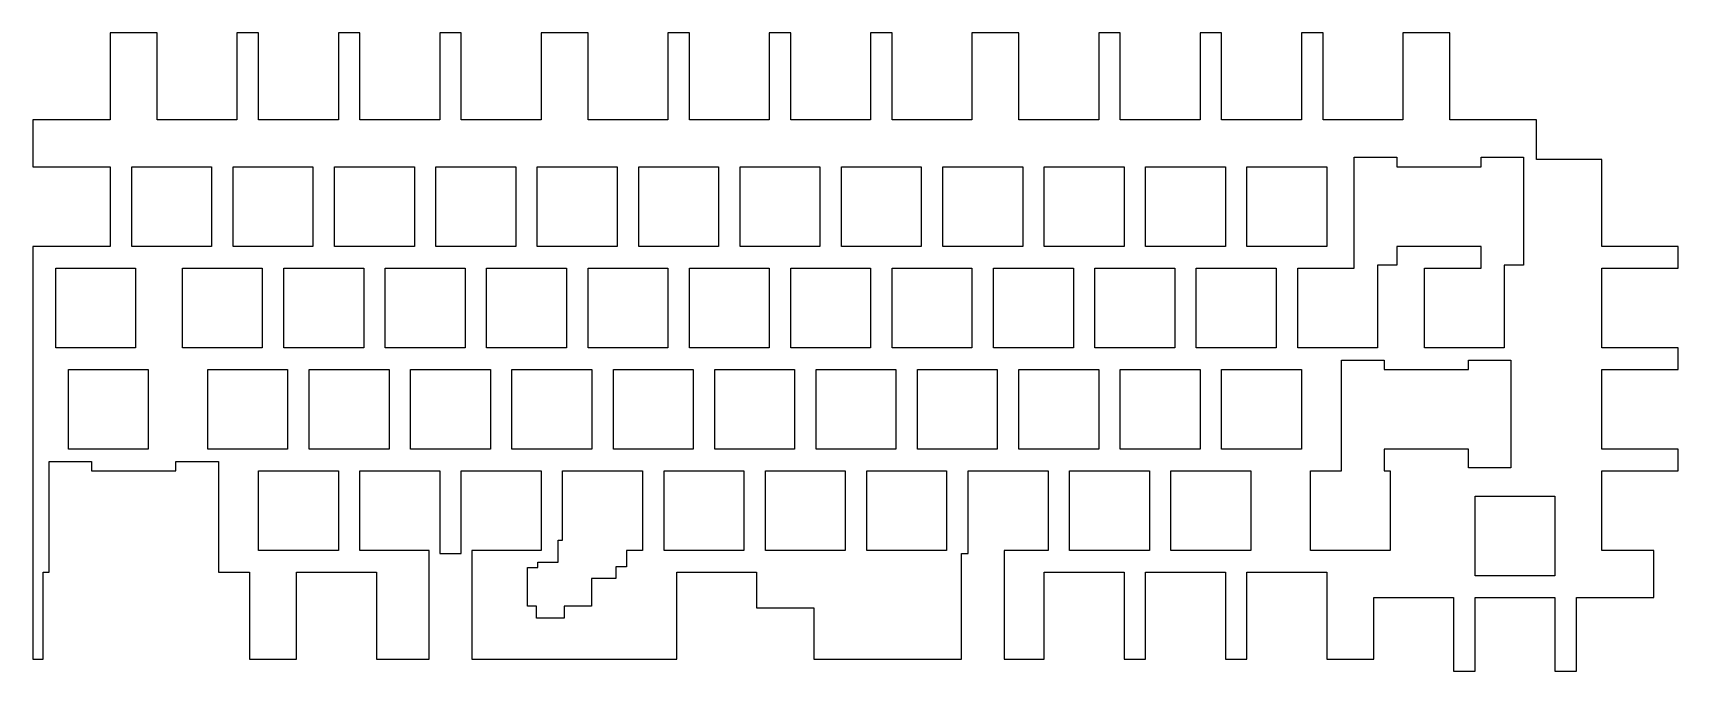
# Model space of a CAD drawing. Header units: millimetres. Extents: x 31 to 340, y -149 to -29.
import ezdxf

# ---------------------------------------------------------------- set-up
doc = ezdxf.new("R2010")
doc.units = ezdxf.units.MM

msp = doc.modelspace()

# ---------------------------------------------------------------- linework, layer by layer
for points in [[(313.625, -45.6), (297.3, -45.6), (297.3, -29.275), (288.4875, -29.275), (288.4875, -45.6), (273.4875, -45.6), (273.4875, -29.275), (269.4375, -29.275), (269.4375, -45.6), (254.4375, -45.6), (254.4375, -29.275), (250.3875, -29.275), (250.3875, -45.6), (235.3875, -45.6), (235.3875, -29.275), (231.3375, -29.275), (231.3375, -45.6), (216.3375, -45.6), (216.3375, -29.275), (207.525, -29.275), (207.525, -45.6), (192.525, -45.6), (192.525, -29.275), (188.475, -29.275), (188.475, -45.6), (173.475, -45.6), (173.475, -29.275), (169.425, -29.275), (169.425, -45.6), (154.425, -45.6), (154.425, -29.275), (150.375, -29.275), (150.375, -45.6), (135.375, -45.6), (135.375, -29.275), (126.5625, -29.275), (126.5625, -45.6), (111.5625, -45.6), (111.5625, -29.275), (107.5125, -29.275), (107.5125, -45.6), (92.5125, -45.6), (92.5125, -29.275), (88.4625, -29.275), (88.4625, -45.6), (73.4625, -45.6), (73.4625, -29.275), (69.4125, -29.275), (69.4125, -45.6), (54.4125, -45.6), (54.4125, -29.275), (45.6, -29.275), (45.6, -45.6), (31.07, -45.6), (31.07, -54.4125), (45.6, -54.4125), (45.6, -69.4125), (31.07, -69.4125), (31.07, -146.9375), (32.98125, -146.9375), (32.98125, -130.6125), (34.1, -130.6125), (34.1, -109.8035), (42.1, -109.8035), (42.1, -111.5625), (57.913, -111.5625), (57.913, -109.8035), (65.913, -109.8035), (65.913, -130.6125), (71.79375, -130.6125), (71.79375, -146.9375), (80.60625, -146.9375), (80.60625, -130.6125), (95.60625, -130.6125), (95.60625, -146.9375), (105.537, -146.9375), (105.537, -126.5625), (92.5125, -126.5625), (92.5125, -111.5625), (107.5125, -111.5625), (107.5125, -127.1136), (111.5625, -127.1136), (111.5625, -111.5625), (126.5625, -111.5625), (126.5625, -126.5625), (113.537, -126.5625), (113.537, -146.9375), (152.04375, -146.9375), (152.04375, -130.6125), (167.04375, -130.6125), (167.04375, -137.2875), (177.81875, -137.2875), (177.81875, -146.9375), (205.55, -146.9375), (205.55, -127.1136), (206.8125, -127.1136), (206.8125, -111.5625), (221.8125, -111.5625), (221.8125, -126.5625), (213.55, -126.5625), (213.55, -146.9375), (221.1, -146.9375), (221.1, -130.6125), (236.1, -130.6125), (236.1, -146.9375), (240.15, -146.9375), (240.15, -130.6125), (255.15, -130.6125), (255.15, -146.9375), (259.2, -146.9375), (259.2, -130.6125), (274.2, -130.6125), (274.2, -146.9375), (283.0125, -146.9375), (283.0125, -135.375), (298.0125, -135.375), (298.0125, -149.205), (302.0625, -149.205), (302.0625, -135.375), (317.0625, -135.375), (317.0625, -149.205), (321.1125, -149.205), (321.1125, -135.375), (335.6425, -135.375), (335.6425, -127.8875), (335.6425, -126.5625), (325.875, -126.5625), (325.875, -111.5625), (340.205, -111.5625), (340.205, -107.5125), (325.875, -107.5125), (325.875, -92.5125), (340.205, -92.5125), (340.205, -88.4625), (325.875, -88.4625), (325.875, -73.4625), (340.205, -73.4625), (340.205, -69.4125), (325.875, -69.4125), (325.875, -53.0875), (313.625, -53.0875), (313.625, -45.6)], [(49.65, -69.4125), (49.65, -54.4125), (64.65, -54.4125), (64.65, -69.4125), (49.65, -69.4125)], [(68.7, -54.4125), (83.7, -54.4125), (83.7, -69.4125), (68.7, -69.4125), (68.7, -54.4125)], [(87.75, -69.4125), (87.75, -54.4125), (102.75, -54.4125), (102.75, -69.4125), (87.75, -69.4125)], [(106.8, -69.4125), (106.8, -54.4125), (121.8, -54.4125), (121.8, -69.4125), (106.8, -69.4125)], [(125.85, -69.4125), (125.85, -54.4125), (140.85, -54.4125), (140.85, -69.4125), (125.85, -69.4125)], [(144.9, -54.4125), (159.9, -54.4125), (159.9, -69.4125), (144.9, -69.4125), (144.9, -54.4125)], [(163.95, -69.4125), (163.95, -54.4125), (178.95, -54.4125), (178.95, -69.4125), (163.95, -69.4125)], [(183, -54.4125), (198, -54.4125), (198, -69.4125), (183, -69.4125), (183, -54.4125)], [(202.05, -69.4125), (202.05, -54.4125), (217.05, -54.4125), (217.05, -69.4125), (202.05, -69.4125)], [(221.1, -69.4125), (221.1, -54.4125), (236.1, -54.4125), (236.1, -69.4125), (221.1, -69.4125)], [(240.15, -54.4125), (255.15, -54.4125), (255.15, -69.4125), (240.15, -69.4125), (240.15, -54.4125)], [(259.2, -69.4125), (259.2, -54.4125), (274.2, -54.4125), (274.2, -69.4125), (259.2, -69.4125)], [(279.369, -52.6535), (287.369, -52.6535), (287.369, -54.4125), (303.181, -54.4125), (303.181, -52.6535), (311.181, -52.6535), (311.181, -72.9114), (307.5375, -72.9114), (307.5375, -88.4625), (292.5375, -88.4625), (292.5375, -73.4625), (303.181, -73.4625), (303.181, -69.4125), (287.369, -69.4125), (287.369, -72.9114), (283.725, -72.9114), (283.725, -88.4625), (268.725, -88.4625), (268.725, -73.4625), (279.369, -73.4625), (279.369, -52.6535)], [(35.3625, -88.4625), (35.3625, -73.4625), (50.3625, -73.4625), (50.3625, -88.4625), (35.3625, -88.4625)], [(59.175, -88.4625), (59.175, -73.4625), (74.175, -73.4625), (74.175, -88.4625), (59.175, -88.4625)], [(78.225, -88.4625), (78.225, -73.4625), (93.225, -73.4625), (93.225, -88.4625), (78.225, -88.4625)], [(97.275, -88.4625), (97.275, -73.4625), (112.275, -73.4625), (112.275, -88.4625), (97.275, -88.4625)], [(116.325, -88.4625), (116.325, -73.4625), (131.325, -73.4625), (131.325, -88.4625), (116.325, -88.4625)], [(135.375, -88.4625), (135.375, -73.4625), (150.375, -73.4625), (150.375, -88.4625), (135.375, -88.4625)], [(154.425, -88.4625), (154.425, -73.4625), (169.425, -73.4625), (169.425, -88.4625), (154.425, -88.4625)], [(173.475, -88.4625), (173.475, -73.4625), (188.475, -73.4625), (188.475, -88.4625), (173.475, -88.4625)], [(192.525, -88.4625), (192.525, -73.4625), (207.525, -73.4625), (207.525, -88.4625), (192.525, -88.4625)], [(211.575, -88.4625), (211.575, -73.4625), (226.575, -73.4625), (226.575, -88.4625), (211.575, -88.4625)], [(230.625, -73.4625), (245.625, -73.4625), (245.625, -88.4625), (230.625, -88.4625), (230.625, -73.4625)], [(249.675, -88.4625), (249.675, -73.4625), (264.675, -73.4625), (264.675, -88.4625), (249.675, -88.4625)], [(37.74375, -92.5125), (52.74375, -92.5125), (52.74375, -107.5125), (37.74375, -107.5125), (37.74375, -92.5125)], [(63.9375, -107.5125), (63.9375, -92.5125), (78.9375, -92.5125), (78.9375, -107.5125), (63.9375, -107.5125)], [(82.9875, -107.5125), (82.9875, -92.5125), (97.9875, -92.5125), (97.9875, -107.5125), (82.9875, -107.5125)], [(102.0375, -107.5125), (102.0375, -92.5125), (117.0375, -92.5125), (117.0375, -107.5125), (102.0375, -107.5125)], [(121.0875, -92.5125), (136.0875, -92.5125), (136.0875, -107.5125), (121.0875, -107.5125), (121.0875, -92.5125)], [(140.1375, -107.5125), (140.1375, -92.5125), (155.1375, -92.5125), (155.1375, -107.5125), (140.1375, -107.5125)], [(159.1875, -107.5125), (159.1875, -92.5125), (174.1875, -92.5125), (174.1875, -107.5125), (159.1875, -107.5125)], [(178.2375, -107.5125), (178.2375, -92.5125), (193.2375, -92.5125), (193.2375, -107.5125), (178.2375, -107.5125)], [(197.2875, -107.5125), (197.2875, -92.5125), (212.2875, -92.5125), (212.2875, -107.5125), (197.2875, -107.5125)], [(216.3375, -107.5125), (216.3375, -92.5125), (231.3375, -92.5125), (231.3375, -107.5125), (216.3375, -107.5125)], [(235.3875, -107.5125), (235.3875, -92.5125), (250.3875, -92.5125), (250.3875, -107.5125), (235.3875, -107.5125)], [(254.4375, -92.5125), (269.4375, -92.5125), (269.4375, -107.5125), (254.4375, -107.5125), (254.4375, -92.5125)], [(276.988, -90.7535), (284.988, -90.7535), (284.988, -92.5125), (300.8, -92.5125), (300.8, -90.7535), (308.8, -90.7535), (308.8, -111.0114), (300.8, -111.0114), (300.8, -107.5125), (284.988, -107.5125), (284.988, -111.5625), (286.10625, -111.5625), (286.10625, -126.5625), (271.10625, -126.5625), (271.10625, -111.5625), (276.988, -111.5625), (276.988, -90.7535)], [(73.4625, -126.5625), (73.4625, -111.5625), (88.4625, -111.5625), (88.4625, -126.5625), (73.4625, -126.5625)], [(130.6125, -124.605), (130.6125, -111.5625), (145.6125, -111.5625), (145.6125, -126.5625), (142.635, -126.5625), (142.635, -129.635), (140.625, -129.635), (140.625, -131.775), (136.015, -131.775), (136.015, -136.985), (130.885, -136.985), (130.885, -139.235), (125.715, -139.235), (125.715, -136.985), (123.985, -136.985), (123.985, -129.715), (125.965, -129.715), (125.965, -128.715), (129.745, -128.715), (129.745, -124.605), (130.6125, -124.605)], [(149.6625, -126.5625), (149.6625, -111.5625), (164.6625, -111.5625), (164.6625, -126.5625), (149.6625, -126.5625)], [(168.7125, -111.5625), (183.7125, -111.5625), (183.7125, -126.5625), (168.7125, -126.5625), (168.7125, -111.5625)], [(187.7625, -126.5625), (187.7625, -111.5625), (202.7625, -111.5625), (202.7625, -126.5625), (187.7625, -126.5625)], [(225.8625, -126.5625), (225.8625, -111.5625), (240.8625, -111.5625), (240.8625, -126.5625), (225.8625, -126.5625)], [(244.9125, -126.5625), (244.9125, -111.5625), (259.9125, -111.5625), (259.9125, -126.5625), (244.9125, -126.5625)], [(302.0625, -131.325), (302.0625, -116.325), (317.0625, -116.325), (317.0625, -131.325), (302.0625, -131.325)]]:
    msp.add_lwpolyline(points, close=True)

doc.saveas('drawing.dxf')
